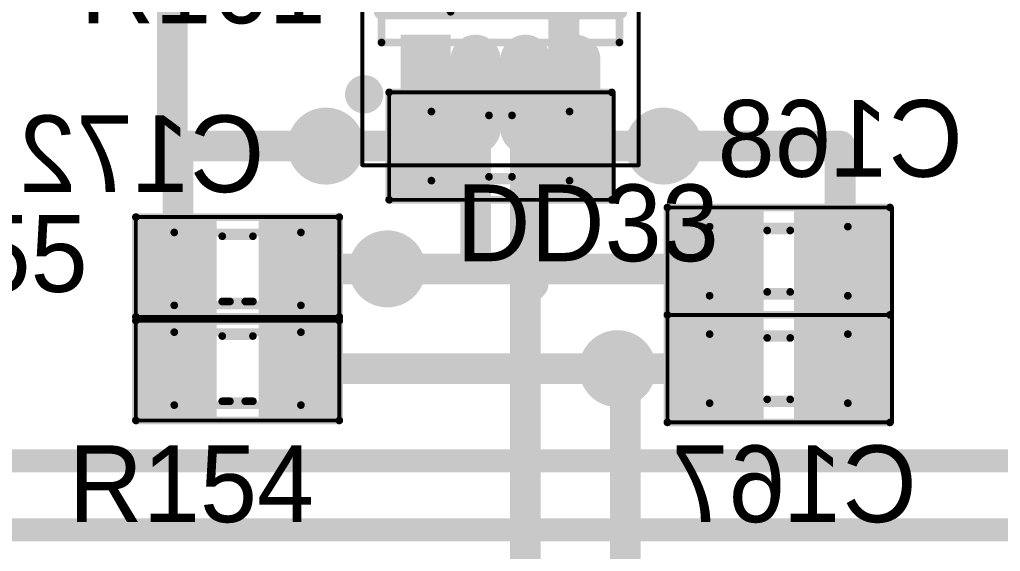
# Model space of a CAD drawing. Header units: millimetres. Extents: x 29 to 180, y 30 to 200.
# Drawn here: x 105.61 to 118.39, y 166.72 to 173.65 of the extents above; entities that cross this region are included whole.
import ezdxf

# ---------------------------------------------------------------- set-up
doc = ezdxf.new("R2010")
doc.units = ezdxf.units.MM
for name, color, linetype in [('BottomLayer', 5, 'Continuous'), ('BottomOverlay', 54, 'Continuous'), ('BottomPaste', 16, 'Continuous'), ('BottomSolder', 6, 'Continuous'), ('Mechanical13', 56, 'Continuous'), ('Mechanical15', 56, 'Continuous'), ('MultiLayer', 9, 'Continuous'), ('TopLayer', 1, 'Continuous'), ('TopOverlay', 2, 'Continuous'), ('TopPaste', 8, 'Continuous'), ('TopSolder', 216, 'Continuous'), ('ViaHoleLayer', 16, 'Continuous')]:
    doc.layers.add(name, color=color, linetype=linetype)

# ---------------------------------------------------------------- blocks, each defined once
blk = doc.blocks.new('SMD_C_0603_B_357')
at = {"layer": 'BottomLayer'}
for points in [[(-1.29999994, 0.5499989), (-1.29999994, -0.5499989), (-0.30000194, 0.5499989), (-0.30000194, -0.5499989)], [(0.2999994, 0.5499989), (0.2999994, -0.5499989), (1.2999974, 0.5499989), (1.2999974, -0.5499989)]]:
    blk.add_solid(points, dxfattribs=at)
at = {"layer": 'BottomOverlay', "const_width": 0.0999998}
for points in [[(-1.44999964, 0.7000011399999999), (-1.44999964, -0.7000011399999999)], [(1.44999964, 0.7000011399999999), (-1.44999964, 0.7000011399999999)], [(1.44999964, 0.7000011399999999), (1.44999964, -0.7000011399999999)], [(0.1499997, 0.40000174), (-0.1499997, 0.40000174)], [(0.1499997, -0.3999992), (-0.1499997, -0.3999992)], [(1.44999964, -0.7000011399999999), (-1.44999964, -0.7000011399999999)]]:
    blk.add_lwpolyline(points, dxfattribs=at)
at = {"layer": 'BottomOverlay', "const_width": 0.0499999}
for points in [[(-1.47499832, 0.7000011399999999, 1), (-1.42500096, 0.7000011399999999, 1)], [(-1.47499832, 0.7000011399999999, 1), (-1.42500096, 0.7000011399999999, 1)], [(1.42500096, 0.7000011399999999, 1), (1.47499832, 0.7000011399999999, 1)], [(1.42500096, 0.7000011399999999, 1), (1.47499832, 0.7000011399999999, 1)], [(-0.17499838, 0.40000174, 1), (-0.12500102, 0.40000174, 1)], [(0.12500102, 0.40000174, 1), (0.17499838, 0.40000174, 1)], [(-0.17499838, -0.3999992, 1), (-0.12500102, -0.3999992, 1)], [(0.12500102, -0.3999992, 1), (0.17499838, -0.3999992, 1)], [(-1.47499832, -0.7000011399999999, 1), (-1.42500096, -0.7000011399999999, 1)], [(-1.47499832, -0.7000011399999999, 1), (-1.42500096, -0.7000011399999999, 1)], [(1.42500096, -0.7000011399999999, 1), (1.47499832, -0.7000011399999999, 1)], [(1.42500096, -0.7000011399999999, 1), (1.47499832, -0.7000011399999999, 1)]]:
    blk.add_lwpolyline(points, format="xyb", close=True, dxfattribs=at)
at = {"layer": 'BottomPaste'}
for points in [[(-1.29999994, 0.5499989), (-1.29999994, -0.5499989), (-0.30000194, 0.5499989), (-0.30000194, -0.5499989)], [(0.2999994, 0.5499989), (0.2999994, -0.5499989), (1.2999974, 0.5499989), (1.2999974, -0.5499989)]]:
    blk.add_solid(points, dxfattribs=at)
at = {"layer": 'BottomSolder'}
for points in [[(-1.40159994, 0.6515989), (-1.40159994, -0.6515989), (-0.19840194, 0.6515989), (-0.19840194, -0.6515989)], [(0.1983994, 0.6515989), (0.1983994, -0.6515989), (1.4015974, 0.6515989), (1.4015974, -0.6515989)]]:
    blk.add_solid(points, dxfattribs=at)
at = {"layer": 'Mechanical13', "const_width": 0.0999998}
for points in [[(-0.90000074, 0.45000164), (-0.90000074, -0.4499991)], [(0.8999982, 0.45000164), (-0.90000074, 0.45000164)], [(0.8999982, 0.45000164), (0.8999982, -0.4499991)], [(0.8999982, -0.4499991), (-0.90000074, -0.4499991)]]:
    blk.add_lwpolyline(points, dxfattribs=at)
at = {"layer": 'Mechanical13', "const_width": 0.0499999}
for points in [[(-0.9249994199999999, 0.45000164, 1), (-0.8750020599999999, 0.45000164, 1)], [(-0.9249994199999999, 0.45000164, 1), (-0.8750020599999999, 0.45000164, 1)], [(0.8749995199999999, 0.45000164, 1), (0.9249968799999999, 0.45000164, 1)], [(0.8749995199999999, 0.45000164, 1), (0.9249968799999999, 0.45000164, 1)], [(-0.9249994199999999, -0.4499991, 1), (-0.8750020599999999, -0.4499991, 1)], [(-0.9249994199999999, -0.4499991, 1), (-0.8750020599999999, -0.4499991, 1)], [(0.8749995199999999, -0.4499991, 1), (0.9249968799999999, -0.4499991, 1)], [(0.8749995199999999, -0.4499991, 1), (0.9249968799999999, -0.4499991, 1)]]:
    blk.add_lwpolyline(points, format="xyb", close=True, dxfattribs=at)
at = {"layer": 'Mechanical15', "const_width": 0.0499999}
for points in [[(-1.47500086, 0.7000011399999999), (-1.47500086, -0.7000011399999999)], [(1.44999964, 0.7000011399999999), (-1.47500086, 0.7000011399999999)], [(1.44999964, 0.7000011399999999), (1.44999964, -0.7000011399999999)], [(1.44999964, -0.7000011399999999), (-1.47500086, -0.7000011399999999)]]:
    blk.add_lwpolyline(points, dxfattribs=at)
at = {"layer": 'Mechanical15', "const_width": 0.02499868}
for points in [[(-1.4875002, 0.7000011399999999, 1), (-1.46250152, 0.7000011399999999, 1)], [(-1.4875002, 0.7000011399999999, 1), (-1.46250152, 0.7000011399999999, 1)], [(1.4375003, 0.7000011399999999, 1), (1.46249898, 0.7000011399999999, 1)], [(1.4375003, 0.7000011399999999, 1), (1.46249898, 0.7000011399999999, 1)], [(-1.4875002, -0.7000011399999999, 1), (-1.46250152, -0.7000011399999999, 1)], [(-1.4875002, -0.7000011399999999, 1), (-1.46250152, -0.7000011399999999, 1)], [(1.4375003, -0.7000011399999999, 1), (1.46249898, -0.7000011399999999, 1)], [(1.4375003, -0.7000011399999999, 1), (1.46249898, -0.7000011399999999, 1)]]:
    blk.add_lwpolyline(points, format="xyb", close=True, dxfattribs=at)
blk = doc.blocks.new('SMD_C_0603_B_358')
at = {"layer": 'BottomLayer'}
for points in [[(-1.29999994, 0.5499989), (-1.29999994, -0.5499989), (-0.30000194, 0.5499989), (-0.30000194, -0.5499989)], [(0.2999994, 0.5499989), (0.2999994, -0.5499989), (1.2999974, 0.5499989), (1.2999974, -0.5499989)]]:
    blk.add_solid(points, dxfattribs=at)
at = {"layer": 'BottomOverlay', "const_width": 0.0999998}
for points in [[(-1.44999964, 0.7000011399999999), (-1.44999964, -0.7000011399999999)], [(1.44999964, 0.7000011399999999), (-1.44999964, 0.7000011399999999)], [(1.44999964, 0.7000011399999999), (1.44999964, -0.7000011399999999)], [(0.1499997, 0.40000174), (-0.1499997, 0.40000174)], [(0.1499997, -0.3999992), (-0.1499997, -0.3999992)], [(1.44999964, -0.7000011399999999), (-1.44999964, -0.7000011399999999)]]:
    blk.add_lwpolyline(points, dxfattribs=at)
at = {"layer": 'BottomOverlay', "const_width": 0.0499999}
for points in [[(-1.47499832, 0.7000011399999999, 1), (-1.42500096, 0.7000011399999999, 1)], [(-1.47499832, 0.7000011399999999, 1), (-1.42500096, 0.7000011399999999, 1)], [(1.42500096, 0.7000011399999999, 1), (1.47499832, 0.7000011399999999, 1)], [(1.42500096, 0.7000011399999999, 1), (1.47499832, 0.7000011399999999, 1)], [(-0.17499838, 0.40000174, 1), (-0.12500102, 0.40000174, 1)], [(0.12500102, 0.40000174, 1), (0.17499838, 0.40000174, 1)], [(-0.17499838, -0.3999992, 1), (-0.12500102, -0.3999992, 1)], [(0.12500102, -0.3999992, 1), (0.17499838, -0.3999992, 1)], [(-1.47499832, -0.7000011399999999, 1), (-1.42500096, -0.7000011399999999, 1)], [(-1.47499832, -0.7000011399999999, 1), (-1.42500096, -0.7000011399999999, 1)], [(1.42500096, -0.7000011399999999, 1), (1.47499832, -0.7000011399999999, 1)], [(1.42500096, -0.7000011399999999, 1), (1.47499832, -0.7000011399999999, 1)]]:
    blk.add_lwpolyline(points, format="xyb", close=True, dxfattribs=at)
at = {"layer": 'BottomPaste'}
for points in [[(-1.29999994, 0.5499989), (-1.29999994, -0.5499989), (-0.30000194, 0.5499989), (-0.30000194, -0.5499989)], [(0.2999994, 0.5499989), (0.2999994, -0.5499989), (1.2999974, 0.5499989), (1.2999974, -0.5499989)]]:
    blk.add_solid(points, dxfattribs=at)
at = {"layer": 'BottomSolder'}
for points in [[(-1.40159994, 0.6515989), (-1.40159994, -0.6515989), (-0.19840194, 0.6515989), (-0.19840194, -0.6515989)], [(0.1983994, 0.6515989), (0.1983994, -0.6515989), (1.4015974, 0.6515989), (1.4015974, -0.6515989)]]:
    blk.add_solid(points, dxfattribs=at)
at = {"layer": 'Mechanical13', "const_width": 0.0999998}
for points in [[(-0.90000074, 0.45000164), (-0.90000074, -0.4499991)], [(0.8999982, 0.45000164), (-0.90000074, 0.45000164)], [(0.8999982, 0.45000164), (0.8999982, -0.4499991)], [(0.8999982, -0.4499991), (-0.90000074, -0.4499991)]]:
    blk.add_lwpolyline(points, dxfattribs=at)
at = {"layer": 'Mechanical13', "const_width": 0.0499999}
for points in [[(-0.9249994199999999, 0.45000164, 1), (-0.8750020599999999, 0.45000164, 1)], [(-0.9249994199999999, 0.45000164, 1), (-0.8750020599999999, 0.45000164, 1)], [(0.8749995199999999, 0.45000164, 1), (0.9249968799999999, 0.45000164, 1)], [(0.8749995199999999, 0.45000164, 1), (0.9249968799999999, 0.45000164, 1)], [(-0.9249994199999999, -0.4499991, 1), (-0.8750020599999999, -0.4499991, 1)], [(-0.9249994199999999, -0.4499991, 1), (-0.8750020599999999, -0.4499991, 1)], [(0.8749995199999999, -0.4499991, 1), (0.9249968799999999, -0.4499991, 1)], [(0.8749995199999999, -0.4499991, 1), (0.9249968799999999, -0.4499991, 1)]]:
    blk.add_lwpolyline(points, format="xyb", close=True, dxfattribs=at)
at = {"layer": 'Mechanical15', "const_width": 0.0499999}
for points in [[(-1.47500086, 0.7000011399999999), (-1.47500086, -0.7000011399999999)], [(1.44999964, 0.7000011399999999), (-1.47500086, 0.7000011399999999)], [(1.44999964, 0.7000011399999999), (1.44999964, -0.7000011399999999)], [(1.44999964, -0.7000011399999999), (-1.47500086, -0.7000011399999999)]]:
    blk.add_lwpolyline(points, dxfattribs=at)
at = {"layer": 'Mechanical15', "const_width": 0.02499868}
for points in [[(-1.4875002, 0.7000011399999999, 1), (-1.46250152, 0.7000011399999999, 1)], [(-1.4875002, 0.7000011399999999, 1), (-1.46250152, 0.7000011399999999, 1)], [(1.4375003, 0.7000011399999999, 1), (1.46249898, 0.7000011399999999, 1)], [(1.4375003, 0.7000011399999999, 1), (1.46249898, 0.7000011399999999, 1)], [(-1.4875002, -0.7000011399999999, 1), (-1.46250152, -0.7000011399999999, 1)], [(-1.4875002, -0.7000011399999999, 1), (-1.46250152, -0.7000011399999999, 1)], [(1.4375003, -0.7000011399999999, 1), (1.46249898, -0.7000011399999999, 1)], [(1.4375003, -0.7000011399999999, 1), (1.46249898, -0.7000011399999999, 1)]]:
    blk.add_lwpolyline(points, format="xyb", close=True, dxfattribs=at)
blk = doc.blocks.new('SMD_C_0603_B_363')
at = {"layer": 'BottomLayer'}
for points in [[(-1.29999994, 0.5499989), (-1.29999994, -0.5499989), (-0.30000194, 0.5499989), (-0.30000194, -0.5499989)], [(0.2999994, 0.5499989), (0.2999994, -0.5499989), (1.2999974, 0.5499989), (1.2999974, -0.5499989)]]:
    blk.add_solid(points, dxfattribs=at)
at = {"layer": 'BottomOverlay', "const_width": 0.0999998}
for points in [[(-1.44999964, 0.7000011399999999), (-1.44999964, -0.7000011399999999)], [(1.44999964, 0.7000011399999999), (-1.44999964, 0.7000011399999999)], [(1.44999964, 0.7000011399999999), (1.44999964, -0.7000011399999999)], [(0.1499997, 0.40000174), (-0.1499997, 0.40000174)], [(0.1499997, -0.3999992), (-0.1499997, -0.3999992)], [(1.44999964, -0.7000011399999999), (-1.44999964, -0.7000011399999999)]]:
    blk.add_lwpolyline(points, dxfattribs=at)
at = {"layer": 'BottomOverlay', "const_width": 0.0499999}
for points in [[(-1.47499832, 0.7000011399999999, 1), (-1.42500096, 0.7000011399999999, 1)], [(-1.47499832, 0.7000011399999999, 1), (-1.42500096, 0.7000011399999999, 1)], [(1.42500096, 0.7000011399999999, 1), (1.47499832, 0.7000011399999999, 1)], [(1.42500096, 0.7000011399999999, 1), (1.47499832, 0.7000011399999999, 1)], [(-0.17499838, 0.40000174, 1), (-0.12500102, 0.40000174, 1)], [(0.12500102, 0.40000174, 1), (0.17499838, 0.40000174, 1)], [(-0.17499838, -0.3999992, 1), (-0.12500102, -0.3999992, 1)], [(0.12500102, -0.3999992, 1), (0.17499838, -0.3999992, 1)], [(-1.47499832, -0.7000011399999999, 1), (-1.42500096, -0.7000011399999999, 1)], [(-1.47499832, -0.7000011399999999, 1), (-1.42500096, -0.7000011399999999, 1)], [(1.42500096, -0.7000011399999999, 1), (1.47499832, -0.7000011399999999, 1)], [(1.42500096, -0.7000011399999999, 1), (1.47499832, -0.7000011399999999, 1)]]:
    blk.add_lwpolyline(points, format="xyb", close=True, dxfattribs=at)
at = {"layer": 'BottomPaste'}
for points in [[(-1.29999994, 0.5499989), (-1.29999994, -0.5499989), (-0.30000194, 0.5499989), (-0.30000194, -0.5499989)], [(0.2999994, 0.5499989), (0.2999994, -0.5499989), (1.2999974, 0.5499989), (1.2999974, -0.5499989)]]:
    blk.add_solid(points, dxfattribs=at)
at = {"layer": 'BottomSolder'}
for points in [[(-1.40159994, 0.6515989), (-1.40159994, -0.6515989), (-0.19840194, 0.6515989), (-0.19840194, -0.6515989)], [(0.1983994, 0.6515989), (0.1983994, -0.6515989), (1.4015974, 0.6515989), (1.4015974, -0.6515989)]]:
    blk.add_solid(points, dxfattribs=at)
at = {"layer": 'Mechanical13', "const_width": 0.0999998}
for points in [[(-0.90000074, 0.45000164), (-0.90000074, -0.4499991)], [(0.8999982, 0.45000164), (-0.90000074, 0.45000164)], [(0.8999982, 0.45000164), (0.8999982, -0.4499991)], [(0.8999982, -0.4499991), (-0.90000074, -0.4499991)]]:
    blk.add_lwpolyline(points, dxfattribs=at)
at = {"layer": 'Mechanical13', "const_width": 0.0499999}
for points in [[(-0.9249994199999999, 0.45000164, 1), (-0.8750020599999999, 0.45000164, 1)], [(-0.9249994199999999, 0.45000164, 1), (-0.8750020599999999, 0.45000164, 1)], [(0.8749995199999999, 0.45000164, 1), (0.9249968799999999, 0.45000164, 1)], [(0.8749995199999999, 0.45000164, 1), (0.9249968799999999, 0.45000164, 1)], [(-0.9249994199999999, -0.4499991, 1), (-0.8750020599999999, -0.4499991, 1)], [(-0.9249994199999999, -0.4499991, 1), (-0.8750020599999999, -0.4499991, 1)], [(0.8749995199999999, -0.4499991, 1), (0.9249968799999999, -0.4499991, 1)], [(0.8749995199999999, -0.4499991, 1), (0.9249968799999999, -0.4499991, 1)]]:
    blk.add_lwpolyline(points, format="xyb", close=True, dxfattribs=at)
at = {"layer": 'Mechanical15', "const_width": 0.0499999}
for points in [[(-1.47500086, 0.7000011399999999), (-1.47500086, -0.7000011399999999)], [(1.44999964, 0.7000011399999999), (-1.47500086, 0.7000011399999999)], [(1.44999964, 0.7000011399999999), (1.44999964, -0.7000011399999999)], [(1.44999964, -0.7000011399999999), (-1.47500086, -0.7000011399999999)]]:
    blk.add_lwpolyline(points, dxfattribs=at)
at = {"layer": 'Mechanical15', "const_width": 0.02499868}
for points in [[(-1.4875002, 0.7000011399999999, 1), (-1.46250152, 0.7000011399999999, 1)], [(-1.4875002, 0.7000011399999999, 1), (-1.46250152, 0.7000011399999999, 1)], [(1.4375003, 0.7000011399999999, 1), (1.46249898, 0.7000011399999999, 1)], [(1.4375003, 0.7000011399999999, 1), (1.46249898, 0.7000011399999999, 1)], [(-1.4875002, -0.7000011399999999, 1), (-1.46250152, -0.7000011399999999, 1)], [(-1.4875002, -0.7000011399999999, 1), (-1.46250152, -0.7000011399999999, 1)], [(1.4375003, -0.7000011399999999, 1), (1.46249898, -0.7000011399999999, 1)], [(1.4375003, -0.7000011399999999, 1), (1.46249898, -0.7000011399999999, 1)]]:
    blk.add_lwpolyline(points, format="xyb", close=True, dxfattribs=at)
blk = doc.blocks.new('DGK8_M_398')
at = {"layer": 'Mechanical13', "const_width": 0.0999998}
for points in [[(-1.54999944, 1.54999944), (-1.54999944, -1.54999944)], [(-1.54999944, 1.54999944), (1.54999944, 1.54999944)], [(1.54999944, 1.54999944), (1.54999944, -1.54999944)], [(-1.54999944, -1.54999944), (1.54999944, -1.54999944)]]:
    blk.add_lwpolyline(points, dxfattribs=at)
at = {"layer": 'Mechanical13'}
for points, const_width in [([(-1.57499812, 1.54999944, 1), (-1.52500076, 1.54999944, 1)], 0.0499999), ([(-1.57499812, 1.54999944, 1), (-1.52500076, 1.54999944, 1)], 0.0499999), ([(1.52500076, 1.54999944, 1), (1.57499812, 1.54999944, 1)], 0.0499999), ([(1.52500076, 1.54999944, 1), (1.57499812, 1.54999944, 1)], 0.0499999), ([(-0.1499997, 0.6499986999999999, 1), (-1.1499977, 0.6499986999999999, 1)], 0.0999998), ([(-1.17499638, 0.6499986999999999, 1), (-1.12499902, 0.6499986999999999, 1)], 0.0499999), ([(-0.17499838, 0.6499986999999999, 1), (-0.12500102, 0.6499986999999999, 1)], 0.0499999), ([(-1.57499812, -1.54999944, 1), (-1.52500076, -1.54999944, 1)], 0.0499999), ([(-1.57499812, -1.54999944, 1), (-1.52500076, -1.54999944, 1)], 0.0499999), ([(1.52500076, -1.54999944, 1), (1.57499812, -1.54999944, 1)], 0.0499999), ([(1.52500076, -1.54999944, 1), (1.57499812, -1.54999944, 1)], 0.0499999)]:
    blk.add_lwpolyline(points, format="xyb", close=True, dxfattribs=dict(at, const_width=const_width))
at = {"layer": 'Mechanical15'}
for points, const_width in [([(-3.14999878, 1.79999894), (-3.14999878, -1.80000148)], 0.0499999), ([(-3.14999878, 1.79999894), (3.15000132, 1.79999894)], 0.0499999), ([(3.15000132, 1.79999894), (3.15000132, -1.80000148)], 0.0499999), ([(0, 0.499999), (0, -0.50000154)], 0.0999998), ([(-0.499999, 0), (0.50000154, 0)], 0.0999998), ([(-3.14999878, -1.80000148), (3.15000132, -1.80000148)], 0.0499999)]:
    blk.add_lwpolyline(points, dxfattribs=dict(at, const_width=const_width))
for points, const_width in [([(-3.16249812, 1.79999894, 1), (-3.13749944, 1.79999894, 1)], 0.02499868), ([(-3.16249812, 1.79999894, 1), (-3.13749944, 1.79999894, 1)], 0.02499868), ([(3.13750198, 1.79999894, 1), (3.16250066, 1.79999894, 1)], 0.02499868), ([(3.13750198, 1.79999894, 1), (3.16250066, 1.79999894, 1)], 0.02499868), ([(-0.02499868, 0.499999, 1), (0.02499868, 0.499999, 1)], 0.0499999), ([(-0.52499768, 0, 1), (-0.47500032, 0, 1)], 0.0499999), ([(0.47500286, 0, 1), (0.52500022, 0, 1)], 0.0499999), ([(-0.02499868, -0.50000154, 1), (0.02499868, -0.50000154, 1)], 0.0499999), ([(-3.16249812, -1.80000148, 1), (-3.13749944, -1.80000148, 1)], 0.02499868), ([(-3.16249812, -1.80000148, 1), (-3.13749944, -1.80000148, 1)], 0.02499868), ([(3.13750198, -1.80000148, 1), (3.16250066, -1.80000148, 1)], 0.02499868), ([(3.13750198, -1.80000148, 1), (3.16250066, -1.80000148, 1)], 0.02499868)]:
    blk.add_lwpolyline(points, format="xyb", close=True, dxfattribs=dict(at, const_width=const_width))
at = {"layer": 'TopLayer', "const_width": 0.4499991}
for points in [[(1.7750028, 0.9749993199999999), (2.675001, 0.9749993199999999)], [(-2.67499846, 0.32499808), (-1.77500026, 0.32499808)], [(1.7750028, 0.32499808), (2.675001, 0.32499808)], [(-2.67499846, -0.32500062), (-1.77500026, -0.32500062)], [(1.7750028, -0.32500062), (2.675001, -0.32500062)], [(-2.67499846, -0.97500186), (-1.77500026, -0.97500186)], [(1.7750028, -0.97500186), (2.675001, -0.97500186)]]:
    blk.add_lwpolyline(points, dxfattribs=at)
at = {"layer": 'TopLayer', "const_width": 0.22499828}
for points in [[(1.66250366, 0.9749993199999999, 1), (1.88750194, 0.9749993199999999, 1)], [(2.56250186, 0.9749993199999999, 1), (2.78750014, 0.9749993199999999, 1)], [(-2.7874976, 0.32499808, 1), (-2.56249932, 0.32499808, 1)], [(-1.8874994, 0.32499808, 1), (-1.66250112, 0.32499808, 1)], [(1.66250366, 0.32499808, 1), (1.88750194, 0.32499808, 1)], [(2.56250186, 0.32499808, 1), (2.78750014, 0.32499808, 1)], [(-2.7874976, -0.32500062, 1), (-2.56249932, -0.32500062, 1)], [(-1.8874994, -0.32500062, 1), (-1.66250112, -0.32500062, 1)], [(1.66250366, -0.32500062, 1), (1.88750194, -0.32500062, 1)], [(2.56250186, -0.32500062, 1), (2.78750014, -0.32500062, 1)], [(-2.7874976, -0.97500186, 1), (-2.56249932, -0.97500186, 1)], [(-1.8874994, -0.97500186, 1), (-1.66250112, -0.97500186, 1)], [(1.66250366, -0.97500186, 1), (1.88750194, -0.97500186, 1)], [(2.56250186, -0.97500186, 1), (2.78750014, -0.97500186, 1)]]:
    blk.add_lwpolyline(points, format="xyb", close=True, dxfattribs=at)
at = {"layer": 'TopLayer'}
blk.add_solid([(-1.54999944, 0.75000104), (-1.54999944, 1.1999976), (-2.89999928, 0.75000104), (-2.89999928, 1.1999976)], dxfattribs=at)
at = {"layer": 'TopOverlay'}
for points, const_width in [([(-2.09999834, 1.77500026, 1), (-2.35000038, 1.77500026, 1)], 0.2499995), ([(-2.41249962, 1.77500026, 1), (-2.28750114, 1.77500026, 1)], 0.12499848), ([(-2.16249758, 1.77500026, 1), (-2.0374991, 1.77500026, 1)], 0.12499848), ([(-1.20000014, 1.54999944, 1), (-1.10000034, 1.54999944, 1)], 0.0999998), ([(-1.20000014, 1.54999944, 1), (-1.10000034, 1.54999944, 1)], 0.0999998), ([(1.10000034, 1.54999944, 1), (1.20000014, 1.54999944, 1)], 0.0999998), ([(1.10000034, 1.54999944, 1), (1.20000014, 1.54999944, 1)], 0.0999998), ([(0.1499997, 0.5499989, 1), (-0.4499991, 0.5499989, 1)], 0.5999987999999999), ([(-0.5999987999999999, 0.5499989, 1), (-0.2999994, 0.5499989, 1)], 0.2999994), ([(0, 0.5499989, 1), (0.2999994, 0.5499989, 1)], 0.2999994), ([(-1.20000014, -1.54999944, 1), (-1.10000034, -1.54999944, 1)], 0.0999998), ([(-1.20000014, -1.54999944, 1), (-1.10000034, -1.54999944, 1)], 0.0999998), ([(1.10000034, -1.54999944, 1), (1.20000014, -1.54999944, 1)], 0.0999998), ([(1.10000034, -1.54999944, 1), (1.20000014, -1.54999944, 1)], 0.0999998)]:
    blk.add_lwpolyline(points, format="xyb", close=True, dxfattribs=dict(at, const_width=const_width))
at = {"layer": 'TopOverlay', "const_width": 0.1999996}
for points in [[(-1.15000024, 1.54999944), (-1.15000024, -1.54999944)], [(-1.15000024, 1.54999944), (1.15000024, 1.54999944)], [(1.15000024, 1.54999944), (1.15000024, -1.54999944)], [(-1.15000024, -1.54999944), (1.15000024, -1.54999944)]]:
    blk.add_lwpolyline(points, dxfattribs=at)
at = {"layer": 'TopPaste', "const_width": 0.4499991}
for points in [[(1.7750028, 0.9749993199999999), (2.675001, 0.9749993199999999)], [(-2.67499846, 0.32499808), (-1.77500026, 0.32499808)], [(1.7750028, 0.32499808), (2.675001, 0.32499808)], [(-2.67499846, -0.32500062), (-1.77500026, -0.32500062)], [(1.7750028, -0.32500062), (2.675001, -0.32500062)], [(-2.67499846, -0.97500186), (-1.77500026, -0.97500186)], [(1.7750028, -0.97500186), (2.675001, -0.97500186)]]:
    blk.add_lwpolyline(points, dxfattribs=at)
at = {"layer": 'TopPaste', "const_width": 0.22499828}
for points in [[(1.66250366, 0.9749993199999999, 1), (1.88750194, 0.9749993199999999, 1)], [(2.56250186, 0.9749993199999999, 1), (2.78750014, 0.9749993199999999, 1)], [(-2.7874976, 0.32499808, 1), (-2.56249932, 0.32499808, 1)], [(-1.8874994, 0.32499808, 1), (-1.66250112, 0.32499808, 1)], [(1.66250366, 0.32499808, 1), (1.88750194, 0.32499808, 1)], [(2.56250186, 0.32499808, 1), (2.78750014, 0.32499808, 1)], [(-2.7874976, -0.32500062, 1), (-2.56249932, -0.32500062, 1)], [(-1.8874994, -0.32500062, 1), (-1.66250112, -0.32500062, 1)], [(1.66250366, -0.32500062, 1), (1.88750194, -0.32500062, 1)], [(2.56250186, -0.32500062, 1), (2.78750014, -0.32500062, 1)], [(-2.7874976, -0.97500186, 1), (-2.56249932, -0.97500186, 1)], [(-1.8874994, -0.97500186, 1), (-1.66250112, -0.97500186, 1)], [(1.66250366, -0.97500186, 1), (1.88750194, -0.97500186, 1)], [(2.56250186, -0.97500186, 1), (2.78750014, -0.97500186, 1)]]:
    blk.add_lwpolyline(points, format="xyb", close=True, dxfattribs=at)
at = {"layer": 'TopPaste'}
blk.add_solid([(-1.54999944, 0.75000104), (-1.54999944, 1.1999976), (-2.89999928, 0.75000104), (-2.89999928, 1.1999976)], dxfattribs=at)
at = {"layer": 'TopSolder', "const_width": 0.6531990999999999}
for points in [[(1.7750028, 0.9749993199999999), (2.675001, 0.9749993199999999)], [(-2.67499846, 0.32499808), (-1.77500026, 0.32499808)], [(1.7750028, 0.32499808), (2.675001, 0.32499808)], [(-2.67499846, -0.32500062), (-1.77500026, -0.32500062)], [(1.7750028, -0.32500062), (2.675001, -0.32500062)], [(-2.67499846, -0.97500186), (-1.77500026, -0.97500186)], [(1.7750028, -0.97500186), (2.675001, -0.97500186)]]:
    blk.add_lwpolyline(points, dxfattribs=at)
at = {"layer": 'TopSolder', "const_width": 0.32659828}
for points in [[(1.61170366, 0.9749993199999999, 1), (1.93830194, 0.9749993199999999, 1)], [(2.51170186, 0.9749993199999999, 1), (2.83830014, 0.9749993199999999, 1)], [(-2.8382976, 0.32499808, 1), (-2.51169932, 0.32499808, 1)], [(-1.9382994, 0.32499808, 1), (-1.61170112, 0.32499808, 1)], [(1.61170366, 0.32499808, 1), (1.93830194, 0.32499808, 1)], [(2.51170186, 0.32499808, 1), (2.83830014, 0.32499808, 1)], [(-2.8382976, -0.32500062, 1), (-2.51169932, -0.32500062, 1)], [(-1.9382994, -0.32500062, 1), (-1.61170112, -0.32500062, 1)], [(1.61170366, -0.32500062, 1), (1.93830194, -0.32500062, 1)], [(2.51170186, -0.32500062, 1), (2.83830014, -0.32500062, 1)], [(-2.8382976, -0.97500186, 1), (-2.51169932, -0.97500186, 1)], [(-1.9382994, -0.97500186, 1), (-1.61170112, -0.97500186, 1)], [(1.61170366, -0.97500186, 1), (1.93830194, -0.97500186, 1)], [(2.51170186, -0.97500186, 1), (2.83830014, -0.97500186, 1)]]:
    blk.add_lwpolyline(points, format="xyb", close=True, dxfattribs=at)
at = {"layer": 'TopSolder'}
blk.add_solid([(-1.44839944, 0.64840104), (-1.44839944, 1.3015976), (-3.00159928, 0.64840104), (-3.00159928, 1.3015976)], dxfattribs=at)
blk = doc.blocks.new('SMD_R_0603_524')
at = {"layer": 'Mechanical13', "const_width": 0.0999998}
for points in [[(-0.8249996199999999, 0.47500032), (-0.8249996199999999, -0.47500032)], [(0.8249996199999999, 0.47500032), (-0.8249996199999999, 0.47500032)], [(0.8249996199999999, 0.47500032), (0.8249996199999999, -0.47500032)], [(0.8249996199999999, -0.47500032), (-0.8249996199999999, -0.47500032)]]:
    blk.add_lwpolyline(points, dxfattribs=at)
at = {"layer": 'Mechanical13', "const_width": 0.0499999}
for points in [[(-0.8499983, 0.47500032, 1), (-0.80000094, 0.47500032, 1)], [(-0.8499983, 0.47500032, 1), (-0.80000094, 0.47500032, 1)], [(0.80000094, 0.47500032, 1), (0.8499983, 0.47500032, 1)], [(0.80000094, 0.47500032, 1), (0.8499983, 0.47500032, 1)], [(-0.8499983, -0.47500032, 1), (-0.80000094, -0.47500032, 1)], [(-0.8499983, -0.47500032, 1), (-0.80000094, -0.47500032, 1)], [(0.80000094, -0.47500032, 1), (0.8499983, -0.47500032, 1)], [(0.80000094, -0.47500032, 1), (0.8499983, -0.47500032, 1)]]:
    blk.add_lwpolyline(points, format="xyb", close=True, dxfattribs=at)
at = {"layer": 'Mechanical15', "const_width": 0.0499999}
for points in [[(-1.32500116, 0.67499992), (-1.32500116, -0.67499992)], [(1.32500116, 0.67499992), (-1.32500116, 0.67499992)], [(1.32500116, 0.67499992), (1.32500116, -0.67499992)], [(1.32500116, -0.67499992), (-1.32500116, -0.67499992)]]:
    blk.add_lwpolyline(points, dxfattribs=at)
at = {"layer": 'Mechanical15', "const_width": 0.02499868}
for points in [[(-1.3375005, 0.67499992, 1), (-1.31250182, 0.67499992, 1)], [(-1.3375005, 0.67499992, 1), (-1.31250182, 0.67499992, 1)], [(1.31250182, 0.67499992, 1), (1.3375005, 0.67499992, 1)], [(1.31250182, 0.67499992, 1), (1.3375005, 0.67499992, 1)], [(-1.3375005, -0.67499992, 1), (-1.31250182, -0.67499992, 1)], [(-1.3375005, -0.67499992, 1), (-1.31250182, -0.67499992, 1)], [(1.31250182, -0.67499992, 1), (1.3375005, -0.67499992, 1)], [(1.31250182, -0.67499992, 1), (1.3375005, -0.67499992, 1)]]:
    blk.add_lwpolyline(points, format="xyb", close=True, dxfattribs=at)
at = {"layer": 'TopLayer'}
for points in [[(-0.37500052, -0.52500022), (-0.37500052, 0.52500022), (-1.17499892, -0.52500022), (-1.17499892, 0.52500022)], [(1.17499892, -0.52500022), (1.17499892, 0.52500022), (0.37500052, -0.52500022), (0.37500052, 0.52500022)]]:
    blk.add_solid(points, dxfattribs=at)
at = {"layer": 'TopOverlay', "const_width": 0.0999998}
for points in [[(1.32500116, 0.67499992), (-1.32500116, 0.67499992)], [(-1.32500116, 0.67499992), (-1.32500116, -0.67499992)], [(1.32500116, 0.67499992), (1.32500116, -0.67499992)], [(-0.0999998, 0.42500042), (-0.1999996, 0.42500042)], [(0.0999998, 0.42500042), (-0.0999998, 0.42500042)], [(0.1999996, 0.42500042), (0.0999998, 0.42500042)], [(0.1999996, -0.42500042), (-0.1999996, -0.42500042)], [(1.32500116, -0.67499992), (-1.32500116, -0.67499992)]]:
    blk.add_lwpolyline(points, dxfattribs=at)
at = {"layer": 'TopOverlay', "const_width": 0.0499999}
for points in [[(-1.34999984, 0.67499992, 1), (-1.30000248, 0.67499992, 1)], [(-1.34999984, 0.67499992, 1), (-1.30000248, 0.67499992, 1)], [(1.30000248, 0.67499992, 1), (1.34999984, 0.67499992, 1)], [(1.30000248, 0.67499992, 1), (1.34999984, 0.67499992, 1)], [(-0.22499828, 0.42500042, 1), (-0.17500092, 0.42500042, 1)], [(-0.12499848, 0.42500042, 1), (-0.07500111999999999, 0.42500042, 1)], [(-0.12499848, 0.42500042, 1), (-0.07500111999999999, 0.42500042, 1)], [(0.07500111999999999, 0.42500042, 1), (0.12499848, 0.42500042, 1)], [(0.07500111999999999, 0.42500042, 1), (0.12499848, 0.42500042, 1)], [(0.17500092, 0.42500042, 1), (0.22499828, 0.42500042, 1)], [(-0.22499828, -0.42500042, 1), (-0.17500092, -0.42500042, 1)], [(0.17500092, -0.42500042, 1), (0.22499828, -0.42500042, 1)], [(-1.34999984, -0.67499992, 1), (-1.30000248, -0.67499992, 1)], [(-1.34999984, -0.67499992, 1), (-1.30000248, -0.67499992, 1)], [(1.30000248, -0.67499992, 1), (1.34999984, -0.67499992, 1)], [(1.30000248, -0.67499992, 1), (1.34999984, -0.67499992, 1)]]:
    blk.add_lwpolyline(points, format="xyb", close=True, dxfattribs=at)
at = {"layer": 'TopPaste'}
for points in [[(-0.37500052, -0.52500022), (-0.37500052, 0.52500022), (-1.17499892, -0.52500022), (-1.17499892, 0.52500022)], [(1.17499892, -0.52500022), (1.17499892, 0.52500022), (0.37500052, -0.52500022), (0.37500052, 0.52500022)]]:
    blk.add_solid(points, dxfattribs=at)
at = {"layer": 'TopSolder'}
for points in [[(-0.27340052, -0.6266002199999999), (-0.27340052, 0.6266002199999999), (-1.27659892, -0.6266002199999999), (-1.27659892, 0.6266002199999999)], [(1.27659892, -0.6266002199999999), (1.27659892, 0.6266002199999999), (0.27340052, -0.6266002199999999), (0.27340052, 0.6266002199999999)]]:
    blk.add_solid(points, dxfattribs=at)
blk = doc.blocks.new('SMD_R_0603_525')
at = {"layer": 'Mechanical13', "const_width": 0.0999998}
for points in [[(-0.8249996199999999, 0.47500032), (-0.8249996199999999, -0.47500032)], [(0.8249996199999999, 0.47500032), (-0.8249996199999999, 0.47500032)], [(0.8249996199999999, 0.47500032), (0.8249996199999999, -0.47500032)], [(0.8249996199999999, -0.47500032), (-0.8249996199999999, -0.47500032)]]:
    blk.add_lwpolyline(points, dxfattribs=at)
at = {"layer": 'Mechanical13', "const_width": 0.0499999}
for points in [[(-0.8499983, 0.47500032, 1), (-0.80000094, 0.47500032, 1)], [(-0.8499983, 0.47500032, 1), (-0.80000094, 0.47500032, 1)], [(0.80000094, 0.47500032, 1), (0.8499983, 0.47500032, 1)], [(0.80000094, 0.47500032, 1), (0.8499983, 0.47500032, 1)], [(-0.8499983, -0.47500032, 1), (-0.80000094, -0.47500032, 1)], [(-0.8499983, -0.47500032, 1), (-0.80000094, -0.47500032, 1)], [(0.80000094, -0.47500032, 1), (0.8499983, -0.47500032, 1)], [(0.80000094, -0.47500032, 1), (0.8499983, -0.47500032, 1)]]:
    blk.add_lwpolyline(points, format="xyb", close=True, dxfattribs=at)
at = {"layer": 'Mechanical15', "const_width": 0.0499999}
for points in [[(-1.32500116, 0.67499992), (-1.32500116, -0.67499992)], [(1.32500116, 0.67499992), (-1.32500116, 0.67499992)], [(1.32500116, 0.67499992), (1.32500116, -0.67499992)], [(1.32500116, -0.67499992), (-1.32500116, -0.67499992)]]:
    blk.add_lwpolyline(points, dxfattribs=at)
at = {"layer": 'Mechanical15', "const_width": 0.02499868}
for points in [[(-1.3375005, 0.67499992, 1), (-1.31250182, 0.67499992, 1)], [(-1.3375005, 0.67499992, 1), (-1.31250182, 0.67499992, 1)], [(1.31250182, 0.67499992, 1), (1.3375005, 0.67499992, 1)], [(1.31250182, 0.67499992, 1), (1.3375005, 0.67499992, 1)], [(-1.3375005, -0.67499992, 1), (-1.31250182, -0.67499992, 1)], [(-1.3375005, -0.67499992, 1), (-1.31250182, -0.67499992, 1)], [(1.31250182, -0.67499992, 1), (1.3375005, -0.67499992, 1)], [(1.31250182, -0.67499992, 1), (1.3375005, -0.67499992, 1)]]:
    blk.add_lwpolyline(points, format="xyb", close=True, dxfattribs=at)
at = {"layer": 'TopLayer'}
for points in [[(-0.37500052, -0.52500022), (-0.37500052, 0.52500022), (-1.17499892, -0.52500022), (-1.17499892, 0.52500022)], [(1.17499892, -0.52500022), (1.17499892, 0.52500022), (0.37500052, -0.52500022), (0.37500052, 0.52500022)]]:
    blk.add_solid(points, dxfattribs=at)
at = {"layer": 'TopOverlay', "const_width": 0.0999998}
for points in [[(1.32500116, 0.67499992), (-1.32500116, 0.67499992)], [(-1.32500116, 0.67499992), (-1.32500116, -0.67499992)], [(1.32500116, 0.67499992), (1.32500116, -0.67499992)], [(-0.0999998, 0.42500042), (-0.1999996, 0.42500042)], [(0.0999998, 0.42500042), (-0.0999998, 0.42500042)], [(0.1999996, 0.42500042), (0.0999998, 0.42500042)], [(0.1999996, -0.42500042), (-0.1999996, -0.42500042)], [(1.32500116, -0.67499992), (-1.32500116, -0.67499992)]]:
    blk.add_lwpolyline(points, dxfattribs=at)
at = {"layer": 'TopOverlay', "const_width": 0.0499999}
for points in [[(-1.34999984, 0.67499992, 1), (-1.30000248, 0.67499992, 1)], [(-1.34999984, 0.67499992, 1), (-1.30000248, 0.67499992, 1)], [(1.30000248, 0.67499992, 1), (1.34999984, 0.67499992, 1)], [(1.30000248, 0.67499992, 1), (1.34999984, 0.67499992, 1)], [(-0.22499828, 0.42500042, 1), (-0.17500092, 0.42500042, 1)], [(-0.12499848, 0.42500042, 1), (-0.07500111999999999, 0.42500042, 1)], [(-0.12499848, 0.42500042, 1), (-0.07500111999999999, 0.42500042, 1)], [(0.07500111999999999, 0.42500042, 1), (0.12499848, 0.42500042, 1)], [(0.07500111999999999, 0.42500042, 1), (0.12499848, 0.42500042, 1)], [(0.17500092, 0.42500042, 1), (0.22499828, 0.42500042, 1)], [(-0.22499828, -0.42500042, 1), (-0.17500092, -0.42500042, 1)], [(0.17500092, -0.42500042, 1), (0.22499828, -0.42500042, 1)], [(-1.34999984, -0.67499992, 1), (-1.30000248, -0.67499992, 1)], [(-1.34999984, -0.67499992, 1), (-1.30000248, -0.67499992, 1)], [(1.30000248, -0.67499992, 1), (1.34999984, -0.67499992, 1)], [(1.30000248, -0.67499992, 1), (1.34999984, -0.67499992, 1)]]:
    blk.add_lwpolyline(points, format="xyb", close=True, dxfattribs=at)
at = {"layer": 'TopPaste'}
for points in [[(-0.37500052, -0.52500022), (-0.37500052, 0.52500022), (-1.17499892, -0.52500022), (-1.17499892, 0.52500022)], [(1.17499892, -0.52500022), (1.17499892, 0.52500022), (0.37500052, -0.52500022), (0.37500052, 0.52500022)]]:
    blk.add_solid(points, dxfattribs=at)
at = {"layer": 'TopSolder'}
for points in [[(-0.27340052, -0.6266002199999999), (-0.27340052, 0.6266002199999999), (-1.27659892, -0.6266002199999999), (-1.27659892, 0.6266002199999999)], [(1.27659892, -0.6266002199999999), (1.27659892, 0.6266002199999999), (0.27340052, -0.6266002199999999), (0.27340052, 0.6266002199999999)]]:
    blk.add_solid(points, dxfattribs=at)

msp = doc.modelspace()

# ---------------------------------------------------------------- linework, layer by layer
at = {"layer": 'BottomLayer', "const_width": 0.3999992}
for points in [[(107.6000007, 172.00000144), (107.6000007, 176.30000046)], [(112.70000066, 172.02500266), (112.70000066, 175.60000186)], [(107.6000007, 172.00000144), (109.60000178, 172.00000144)], [(109.60000178, 172.00000144), (111.0750001, 172.00000144)], [(112.67499944, 172.00000144), (112.70000066, 172.02500266)], [(112.67499944, 172.00000144), (114.0000006, 172.00000144)], [(114.0000006, 172.00000144), (116.30000108, 172.00000144)], [(116.30000108, 170.5000019), (116.30000108, 172.00000144)], [(110.40000018, 170.4000021), (114.60000194, 170.4000021)], [(114.60000194, 170.4000021), (114.70000174, 170.5000019)], [(116.30000108, 169.10000216), (116.30000108, 170.5000019)], [(112.20000166, 170.10000016), (112.30000146, 170.19999996)], [(112.20000166, 158.3000009), (112.20000166, 170.10000016)], [(113.4000018, 169.10000216), (114.70000174, 169.10000216)], [(113.4000018, 169.10000216), (113.5000016, 169.00000236)], [(113.5000016, 158.4000007), (113.5000016, 169.00000236)]]:
    msp.add_lwpolyline(points, dxfattribs=at)
at = {"layer": 'BottomLayer'}
for points, const_width in [([(109.40000218, 172.00000144, 1), (109.80000138, 172.00000144, 1)], 0.3999992), ([(113.800001, 172.00000144, 1), (114.2000002, 172.00000144, 1)], 0.3999992), ([(107.5000009, 172.00000144, 1), (107.7000005, 172.00000144, 1)], 0.1999996), ([(107.5000009, 172.00000144, 1), (107.7000005, 172.00000144, 1)], 0.1999996), ([(109.50000198, 172.00000144, 1), (109.70000158, 172.00000144, 1)], 0.1999996), ([(109.50000198, 172.00000144, 1), (109.70000158, 172.00000144, 1)], 0.1999996), ([(110.9750003, 172.00000144, 1), (111.1749999, 172.00000144, 1)], 0.1999996), ([(112.57499964, 172.00000144, 1), (112.77499924, 172.00000144, 1)], 0.1999996), ([(112.57499964, 172.00000144, 1), (112.77499924, 172.00000144, 1)], 0.1999996), ([(112.60000086, 172.02500266, 1), (112.80000046, 172.02500266, 1)], 0.1999996), ([(112.60000086, 172.02500266, 1), (112.80000046, 172.02500266, 1)], 0.1999996), ([(113.9000008, 172.00000144, 1), (114.1000004, 172.00000144, 1)], 0.1999996), ([(113.9000008, 172.00000144, 1), (114.1000004, 172.00000144, 1)], 0.1999996), ([(116.20000128, 172.00000144, 1), (116.40000088, 172.00000144, 1)], 0.1999996), ([(116.20000128, 172.00000144, 1), (116.40000088, 172.00000144, 1)], 0.1999996), ([(110.20000058, 170.4000021, 1), (110.59999978, 170.4000021, 1)], 0.3999992), ([(110.30000038, 170.4000021, 1), (110.49999998, 170.4000021, 1)], 0.1999996), ([(114.50000214, 170.4000021, 1), (114.70000174, 170.4000021, 1)], 0.1999996), ([(114.50000214, 170.4000021, 1), (114.70000174, 170.4000021, 1)], 0.1999996), ([(114.60000194, 170.5000019, 1), (114.80000154, 170.5000019, 1)], 0.1999996), ([(116.20000128, 170.5000019, 1), (116.40000088, 170.5000019, 1)], 0.1999996), ([(116.20000128, 170.5000019, 1), (116.40000088, 170.5000019, 1)], 0.1999996), ([(112.20000166, 170.19999996, 1), (112.40000126, 170.19999996, 1)], 0.1999996), ([(112.10000186, 170.10000016, 1), (112.30000146, 170.10000016, 1)], 0.1999996), ([(112.10000186, 170.10000016, 1), (112.30000146, 170.10000016, 1)], 0.1999996), ([(113.2000022, 169.10000216, 1), (113.6000014, 169.10000216, 1)], 0.3999992), ([(113.300002, 169.10000216, 1), (113.5000016, 169.10000216, 1)], 0.1999996), ([(113.300002, 169.10000216, 1), (113.5000016, 169.10000216, 1)], 0.1999996), ([(114.60000194, 169.10000216, 1), (114.80000154, 169.10000216, 1)], 0.1999996), ([(116.20000128, 169.10000216, 1), (116.40000088, 169.10000216, 1)], 0.1999996), ([(113.4000018, 169.00000236, 1), (113.6000014, 169.00000236, 1)], 0.1999996), ([(113.4000018, 169.00000236, 1), (113.6000014, 169.00000236, 1)], 0.1999996)]:
    msp.add_lwpolyline(points, format="xyb", close=True, dxfattribs=dict(at, const_width=const_width))
at = {"layer": 'BottomSolder', "const_width": 0.5015992}
for points in [[(109.34920218, 172.00000144, 1), (109.85080138, 172.00000144, 1)], [(113.749201, 172.00000144, 1), (114.2508002, 172.00000144, 1)], [(110.14920058, 170.4000021, 1), (110.65079978, 170.4000021, 1)], [(113.1492022, 169.10000216, 1), (113.6508014, 169.10000216, 1)]]:
    msp.add_lwpolyline(points, format="xyb", close=True, dxfattribs=at)
at = {"layer": 'MultiLayer', "const_width": 0.3999992}
for points in [[(109.40000218, 172.00000144, 1), (109.80000138, 172.00000144, 1)], [(113.800001, 172.00000144, 1), (114.2000002, 172.00000144, 1)], [(110.20000058, 170.4000021, 1), (110.59999978, 170.4000021, 1)], [(113.2000022, 169.10000216, 1), (113.6000014, 169.10000216, 1)]]:
    msp.add_lwpolyline(points, format="xyb", close=True, dxfattribs=at)
at = {"layer": 'TopLayer'}
for points, const_width in [([(110.89999918, 171.99112414), (110.89999918, 172.67500136)], 0.3999992), ([(111.55000042, 170.450002), (111.55000042, 172.67500136)], 0.3999992), ([(112.19999912, 169.1000047), (112.19999912, 172.67500136)], 0.3999992), ([(112.85000036, 172.05000134), (112.85000036, 172.67500136)], 0.3999992), ([(112.85000036, 172.05000134), (112.90000026, 172.00000144)], 0.3999992), ([(107.67499674, 171.97499768), (107.7000005, 172.00000144)], 0.3999992), ([(107.67499674, 170.39999956), (107.67499674, 171.97499768)], 0.3999992), ([(107.7000005, 172.00000144), (109.60000178, 172.00000144)], 0.3999992), ([(109.60000178, 172.00000144), (110.89112188, 172.00000144)], 0.3999992), ([(110.89112188, 172.00000144), (110.89999918, 171.99112414)], 0.3999992), ([(112.90000026, 172.00000144), (114.0000006, 172.00000144)], 0.3999992), ([(107.67499674, 169.10000216), (107.67499674, 170.39999956)], 0.3999992), ([(109.22499618, 170.39999956), (110.39999764, 170.39999956)], 0.3999992), ([(110.39999764, 170.39999956), (110.40000018, 170.4000021)], 0.3999992), ([(110.40000018, 170.4000021), (111.50000052, 170.4000021)], 0.3999992), ([(111.50000052, 170.4000021), (111.55000042, 170.450002)], 0.3999992), ([(109.22499618, 169.10000216), (112.20000166, 169.10000216)], 0.3999992), ([(112.19999912, 169.1000047), (112.20000166, 169.10000216)], 0.3999992), ([(112.20000166, 169.10000216), (113.4000018, 169.10000216)], 0.3999992), ([(103.50000128, 167.90000202), (118.70000136, 167.90000202)], 0.2999994), ([(102.10000154, 167.00000128), (118.69999882, 167.00000128)], 0.2999994)]:
    msp.add_lwpolyline(points, dxfattribs=dict(at, const_width=const_width))
for points, const_width in [([(110.79999938, 172.67500136, 1), (110.99999898, 172.67500136, 1)], 0.1999996), ([(111.45000062, 172.67500136, 1), (111.65000022, 172.67500136, 1)], 0.1999996), ([(112.09999932, 172.67500136, 1), (112.29999892, 172.67500136, 1)], 0.1999996), ([(112.75000056, 172.67500136, 1), (112.95000016, 172.67500136, 1)], 0.1999996), ([(109.40000218, 172.00000144, 1), (109.80000138, 172.00000144, 1)], 0.3999992), ([(113.800001, 172.00000144, 1), (114.2000002, 172.00000144, 1)], 0.3999992), ([(112.75000056, 172.05000134, 1), (112.95000016, 172.05000134, 1)], 0.1999996), ([(112.75000056, 172.05000134, 1), (112.95000016, 172.05000134, 1)], 0.1999996), ([(107.57499694, 171.97499768, 1), (107.77499654, 171.97499768, 1)], 0.1999996), ([(107.57499694, 171.97499768, 1), (107.77499654, 171.97499768, 1)], 0.1999996), ([(107.6000007, 172.00000144, 1), (107.8000003, 172.00000144, 1)], 0.1999996), ([(107.6000007, 172.00000144, 1), (107.8000003, 172.00000144, 1)], 0.1999996), ([(109.50000198, 172.00000144, 1), (109.70000158, 172.00000144, 1)], 0.1999996), ([(109.50000198, 172.00000144, 1), (109.70000158, 172.00000144, 1)], 0.1999996), ([(110.79112208, 172.00000144, 1), (110.99112168, 172.00000144, 1)], 0.1999996), ([(110.79112208, 172.00000144, 1), (110.99112168, 172.00000144, 1)], 0.1999996), ([(110.79999938, 171.99112414, 1), (110.99999898, 171.99112414, 1)], 0.1999996), ([(110.79999938, 171.99112414, 1), (110.99999898, 171.99112414, 1)], 0.1999996), ([(112.80000046, 172.00000144, 1), (113.00000006, 172.00000144, 1)], 0.1999996), ([(112.80000046, 172.00000144, 1), (113.00000006, 172.00000144, 1)], 0.1999996), ([(113.9000008, 172.00000144, 1), (114.1000004, 172.00000144, 1)], 0.1999996), ([(110.20000058, 170.4000021, 1), (110.59999978, 170.4000021, 1)], 0.3999992), ([(107.57499694, 170.39999956, 1), (107.77499654, 170.39999956, 1)], 0.1999996), ([(107.57499694, 170.39999956, 1), (107.77499654, 170.39999956, 1)], 0.1999996), ([(109.12499638, 170.39999956, 1), (109.32499598, 170.39999956, 1)], 0.1999996), ([(110.29999784, 170.39999956, 1), (110.49999744, 170.39999956, 1)], 0.1999996), ([(110.29999784, 170.39999956, 1), (110.49999744, 170.39999956, 1)], 0.1999996), ([(110.30000038, 170.4000021, 1), (110.49999998, 170.4000021, 1)], 0.1999996), ([(110.30000038, 170.4000021, 1), (110.49999998, 170.4000021, 1)], 0.1999996), ([(111.40000072, 170.4000021, 1), (111.60000032, 170.4000021, 1)], 0.1999996), ([(111.40000072, 170.4000021, 1), (111.60000032, 170.4000021, 1)], 0.1999996), ([(111.45000062, 170.450002, 1), (111.65000022, 170.450002, 1)], 0.1999996), ([(111.45000062, 170.450002, 1), (111.65000022, 170.450002, 1)], 0.1999996), ([(113.2000022, 169.10000216, 1), (113.6000014, 169.10000216, 1)], 0.3999992), ([(107.57499694, 169.10000216, 1), (107.77499654, 169.10000216, 1)], 0.1999996), ([(109.12499638, 169.10000216, 1), (109.32499598, 169.10000216, 1)], 0.1999996), ([(112.09999932, 169.1000047, 1), (112.29999892, 169.1000047, 1)], 0.1999996), ([(112.09999932, 169.1000047, 1), (112.29999892, 169.1000047, 1)], 0.1999996), ([(112.10000186, 169.10000216, 1), (112.30000146, 169.10000216, 1)], 0.1999996), ([(112.10000186, 169.10000216, 1), (112.30000146, 169.10000216, 1)], 0.1999996), ([(112.10000186, 169.10000216, 1), (112.30000146, 169.10000216, 1)], 0.1999996), ([(113.300002, 169.10000216, 1), (113.5000016, 169.10000216, 1)], 0.1999996)]:
    msp.add_lwpolyline(points, format="xyb", close=True, dxfattribs=dict(at, const_width=const_width))
at = {"layer": 'TopSolder', "const_width": 0.5015992}
for points in [[(109.34920218, 172.00000144, 1), (109.85080138, 172.00000144, 1)], [(113.749201, 172.00000144, 1), (114.2508002, 172.00000144, 1)], [(110.14920058, 170.4000021, 1), (110.65079978, 170.4000021, 1)], [(113.1492022, 169.10000216, 1), (113.6508014, 169.10000216, 1)]]:
    msp.add_lwpolyline(points, format="xyb", close=True, dxfattribs=at)
at = {"layer": 'ViaHoleLayer', "const_width": 0.2499995}
for points in [[(109.4750033, 172.00000144, 1), (109.72500026, 172.00000144, 1)], [(113.87500212, 172.00000144, 1), (114.12499908, 172.00000144, 1)], [(110.2750017, 170.4000021, 1), (110.52499866, 170.4000021, 1)], [(113.27500332, 169.10000216, 1), (113.52500028, 169.10000216, 1)]]:
    msp.add_lwpolyline(points, format="xyb", close=True, dxfattribs=at)

# ---------------------------------------------------------------- block references
for name, p, rotation in [('DGK8_M_398', (111.8749985, 174.90000072), 90), ('SMD_C_0603_B_363', (111.8749985, 172.00000144), 180), ('SMD_C_0603_B_358', (115.50000014, 170.5000019), 180), ('SMD_R_0603_525', (108.44999646, 170.39999956), 180), ('SMD_R_0603_524', (108.44999646, 169.10000216), 180), ('SMD_C_0603_B_357', (115.50000014, 169.10000216), 180)]:
    msp.add_blockref(name, p, dxfattribs=dict(rotation=rotation))

# ---------------------------------------------------------------- texts
at = {"layer": 'BottomOverlay', "text_generation_flag": 2}
for s, p in [('C168', (117.90000042, 171.5999997)), ('C172', (108.80000084, 171.4000001)), ('C167', (117.30000162, 167.10000362))]:
    msp.add_text(s, height=1.00000054, dxfattribs=at).set_placement(p)
at = {"layer": 'TopOverlay'}
for s, p in [('R161', (106.40000056, 173.60000078)), ('DD33', (111.30000092, 170.5000019)), ('R155', (103.30000168, 170.10000016)), ('R154', (106.24999578, 167.10000108))]:
    msp.add_text(s, height=1.00000054, dxfattribs=at).set_placement(p)

doc.saveas('drawing.dxf')
